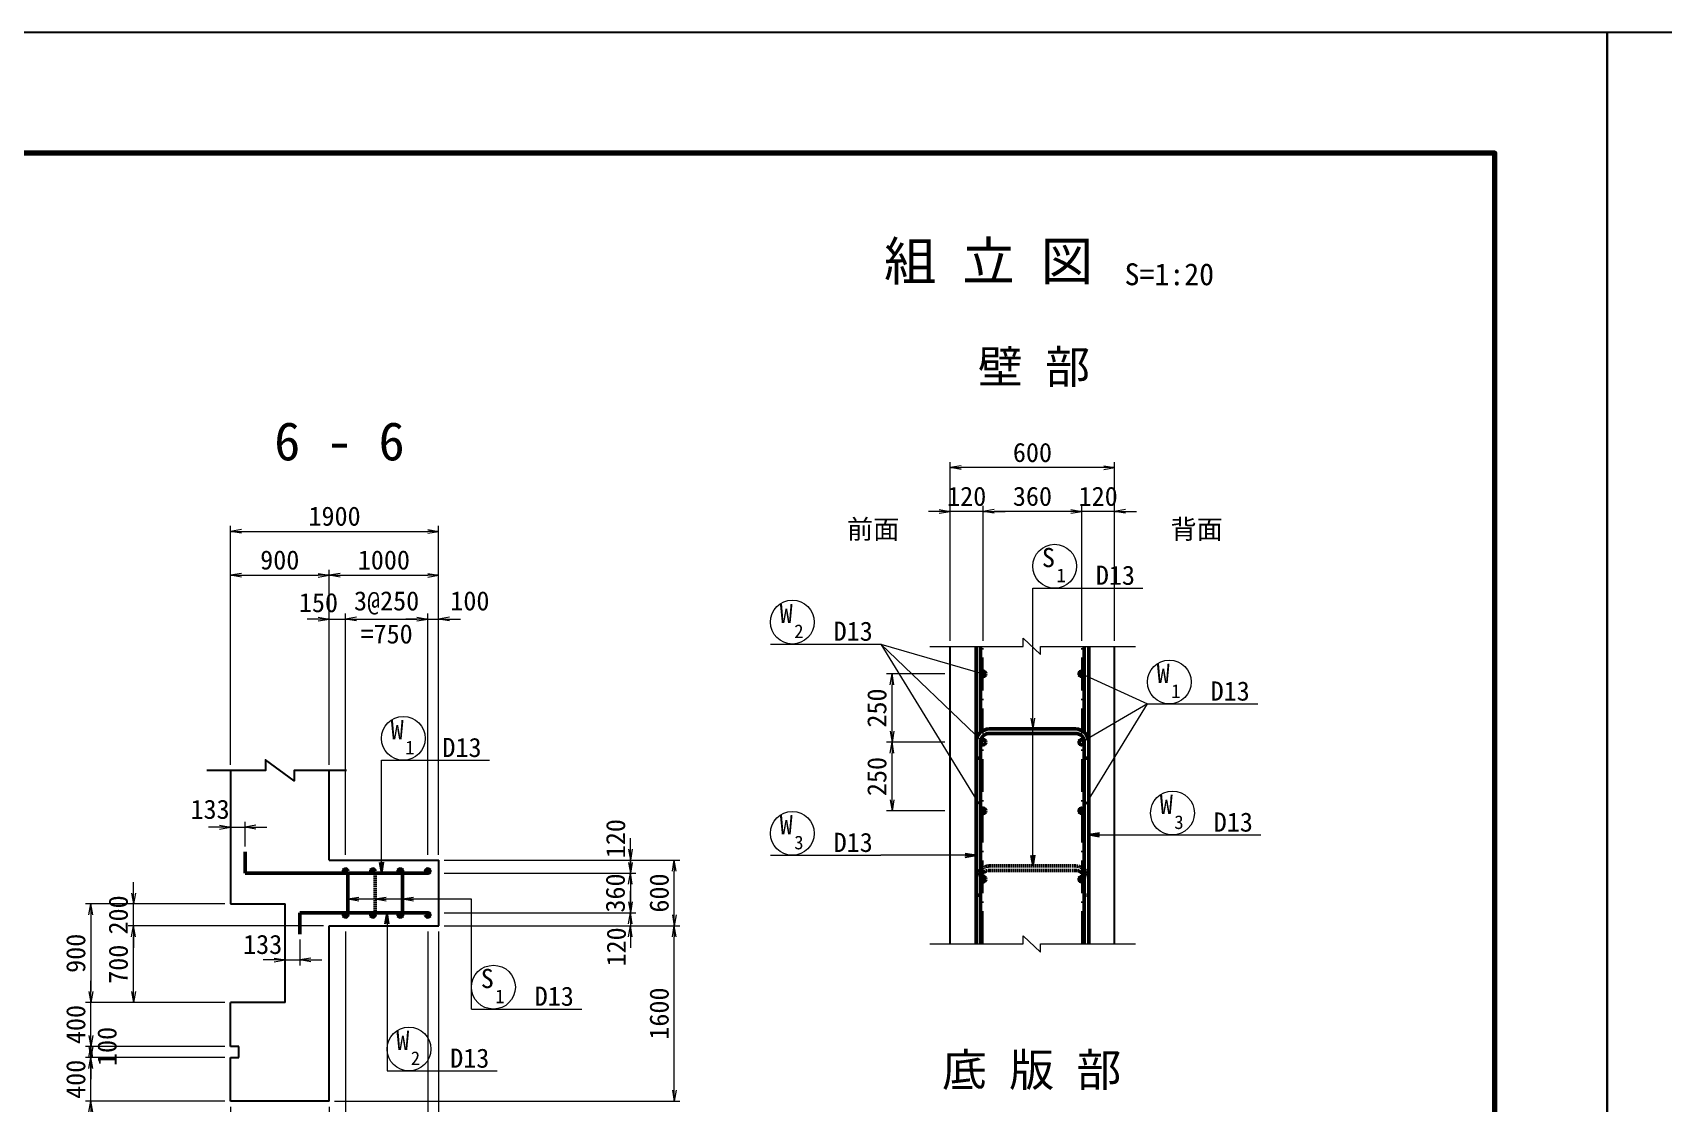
# Model space of a CAD drawing. Header units: millimetres. Extents: x 169470 to 758170, y -17820 to 11880.
# Drawn here: x 449449 to 464332, y 2110 to 11880 of the extents above; entities that cross this region are included whole.
import ezdxf
from ezdxf.enums import TextEntityAlignment as Align

# ---------------------------------------------------------------- set-up
doc = ezdxf.new("R2010")
doc.units = ezdxf.units.MM
doc.header["$LTSCALE"] = 50
doc.header["$PDSIZE"] = 300
for name, pattern in [('CONTINU', [0]), ('DASHED2', [0.375, 0.25, -0.125]), ('SXF_一点短鎖線', [9.25, 6, -1.5, 0.25, -1.5])]:
    doc.linetypes.add(name, pattern=pattern)
doc.layers.get('Defpoints').update_dxf_attribs({"color": 151})
for name, color, linetype, lineweight in [('D-BMK', 2, 'SXF_一点短鎖線', 13), ('D-STR', 1, 'Continuous', 25), ('D-STR-DIM', 7, 'Continuous', 13), ('D-STR-HTXT', 7, 'Continuous', 13), ('D-STR-STR1', 2, 'Continuous', 50), ('D-STR-STR2', 6, 'Continuous', 50), ('D-STR-STR2 @ 1', 6, 'Continuous', 50), ('D-STR-STR3', 4, 'Continuous', 50), ('D-STR-TXT', 7, 'Continuous', 13), ('D-TTL', 2, 'Continuous', 140)]:
    doc.layers.add(name, color=color, linetype=linetype, lineweight=lineweight)
doc.styles.add('YOKO_GOTHIC', font='MS Gothic.ttf')
doc.dimstyles.new('S50', dxfattribs={"dimscale": 50, "dimtxt": 3.5, "dimasz": 2, "dimexe": 1, "dimexo": 1, "dimgap": 1, "dimtad": 1, "dimdec": 0, "dimzin": 1, "dimdsep": 46, "dimtxsty": 'YOKO_GOTHIC', "dimblk": 'OPEN', "dimcen": 0, "dimclrd": 256, "dimclre": 256, "dimclrt": 256, "dimaunit": 1, "dimadec": 3, "dimazin": 0, "dimtfac": 1, "dimtdec": 0, "dimtix": 1, "dimtmove": 2, "dimatfit": 3, "dimldrblk": 'OPEN', "dimfxl": 1, "dimlwd": -1, "dimlwe": -1, "dimarcsym": 2})
doc.dimstyles.new('S50-20', dxfattribs={"dimscale": 50, "dimtxt": 3.5, "dimasz": 2, "dimexe": 1, "dimexo": 1, "dimgap": 1, "dimtad": 1, "dimdec": 0, "dimlfac": 0.4, "dimzin": 1, "dimdsep": 46, "dimtxsty": 'YOKO_GOTHIC', "dimblk": 'OPEN', "dimcen": 0, "dimclrd": 256, "dimclre": 256, "dimclrt": 256, "dimaunit": 1, "dimadec": 3, "dimazin": 0, "dimtfac": 1, "dimtdec": 0, "dimtix": 1, "dimtmove": 2, "dimatfit": 3, "dimldrblk": 'OPEN', "dimfxl": 1, "dimlwd": -1, "dimlwe": -1, "dimarcsym": 0})

# ---------------------------------------------------------------- blocks, each defined once
blk = doc.blocks.new('_Open')
at = {"color": 0, "linetype": 'ByBlock', "lineweight": -2}
for p, q in [((-1, 0.17), (0, 0)), ((-1, -0.17), (0, 0)), ((0, 0), (-1, 0))]:
    blk.add_line(p, q, dxfattribs=at)
blk = doc.blocks.new('*D3089')
at = {"layer": 'D-STR-DIM', "transparency": 16777216}
for p, q in [((449981, 2629), (449981, 2729)), ((451205, 2529), (449931, 2529)), ((449981, 2129), (449981, 2529)), ((451205, 2129), (449931, 2129)), ((449981, 2029), (449981, 1929))]:
    blk.add_line(p, q, dxfattribs=at)
at = {"layer": 'Defpoints', "color": 0, "transparency": 16777216}
for p in [(449981, 2529), (451255, 2529), (451255, 2129)]:
    blk.add_point(p, dxfattribs=at)
at = {"layer": 'D-STR-DIM', "transparency": 16777216, "xscale": 100, "yscale": 100, "zscale": 100}
for p, rotation in [((449981, 2529), 270), ((449981, 2129), 90)]:
    blk.add_blockref('_Open', p, dxfattribs=dict(at, rotation=rotation))
at = {"layer": 'D-STR-DIM', "transparency": 16777216, "insert": (449844, 2329), "char_height": 175, "attachment_point": 5, "rotation": 90, "style": 'YOKO_GOTHIC'}
blk.add_mtext('400', dxfattribs=at)
blk = doc.blocks.new('*D3090')
at = {"layer": 'D-STR-DIM', "transparency": 16777216}
for p, q in [((449981, 2729), (449981, 2829)), ((451205, 2629), (449931, 2629)), ((449981, 2529), (449981, 2629)), ((451205, 2529), (449931, 2529)), ((449981, 2429), (449981, 2329))]:
    blk.add_line(p, q, dxfattribs=at)
at = {"layer": 'Defpoints', "color": 0, "transparency": 16777216}
for p in [(449981, 2629), (451255, 2629), (451255, 2529)]:
    blk.add_point(p, dxfattribs=at)
at = {"layer": 'D-STR-DIM', "transparency": 16777216, "xscale": 100, "yscale": 100, "zscale": 100}
for p, rotation in [((449981, 2629), 270), ((449981, 2529), 90)]:
    blk.add_blockref('_Open', p, dxfattribs=dict(at, rotation=rotation))
at = {"layer": 'D-STR-DIM', "transparency": 16777216, "insert": (450129, 2629), "char_height": 175, "attachment_point": 5, "rotation": 90, "style": 'YOKO_GOTHIC'}
blk.add_mtext('100', dxfattribs=at)
blk = doc.blocks.new('*D3091')
at = {"layer": 'D-STR-DIM', "transparency": 16777216}
for p, q in [((449981, 3129), (449981, 3229)), ((451205, 3029), (449931, 3029)), ((449981, 2629), (449981, 3029)), ((451205, 2629), (449931, 2629)), ((449981, 2529), (449981, 2429))]:
    blk.add_line(p, q, dxfattribs=at)
at = {"layer": 'Defpoints', "color": 0, "transparency": 16777216}
for p in [(449981, 3029), (451255, 3029), (451255, 2629)]:
    blk.add_point(p, dxfattribs=at)
at = {"layer": 'D-STR-DIM', "transparency": 16777216, "xscale": 100, "yscale": 100, "zscale": 100}
for p, rotation in [((449981, 3029), 270), ((449981, 2629), 90)]:
    blk.add_blockref('_Open', p, dxfattribs=dict(at, rotation=rotation))
at = {"layer": 'D-STR-DIM', "transparency": 16777216, "insert": (449844, 2829), "char_height": 175, "attachment_point": 5, "rotation": 90, "style": 'YOKO_GOTHIC'}
blk.add_mtext('400', dxfattribs=at)
blk = doc.blocks.new('*D3092')
at = {"layer": 'D-STR-DIM', "transparency": 16777216}
for p, q in [((452105, 3729), (450320, 3729)), ((450370, 3129), (450370, 3629)), ((451205, 3029), (450320, 3029))]:
    blk.add_line(p, q, dxfattribs=at)
at = {"layer": 'Defpoints', "color": 0, "transparency": 16777216}
for p in [(450370, 3729), (452155, 3729), (451255, 3029)]:
    blk.add_point(p, dxfattribs=at)
at = {"layer": 'D-STR-DIM', "transparency": 16777216, "xscale": 100, "yscale": 100, "zscale": 100}
for p, rotation in [((450370, 3729), 90), ((450370, 3029), 270)]:
    blk.add_blockref('_Open', p, dxfattribs=dict(at, rotation=rotation))
at = {"layer": 'D-STR-DIM', "transparency": 16777216, "insert": (450232, 3379), "char_height": 175, "attachment_point": 5, "rotation": 90, "style": 'YOKO_GOTHIC'}
blk.add_mtext('700', dxfattribs=at)
blk = doc.blocks.new('*D3093')
at = {"layer": 'D-STR-DIM', "transparency": 16777216}
for p, q in [((450370, 4029), (450370, 4129)), ((451205, 3929), (450320, 3929)), ((450370, 3729), (450370, 3929)), ((452105, 3729), (450320, 3729)), ((450370, 3629), (450370, 3529))]:
    blk.add_line(p, q, dxfattribs=at)
at = {"layer": 'Defpoints', "color": 0, "transparency": 16777216}
for p in [(450370, 3929), (451255, 3929), (452155, 3729)]:
    blk.add_point(p, dxfattribs=at)
at = {"layer": 'D-STR-DIM', "transparency": 16777216, "xscale": 100, "yscale": 100, "zscale": 100}
for p, rotation in [((450370, 3929), 270), ((450370, 3729), 90)]:
    blk.add_blockref('_Open', p, dxfattribs=dict(at, rotation=rotation))
at = {"layer": 'D-STR-DIM', "transparency": 16777216, "insert": (450232, 3829), "char_height": 175, "attachment_point": 5, "rotation": 90, "style": 'YOKO_GOTHIC'}
blk.add_mtext('200', dxfattribs=at)
blk = doc.blocks.new('*D3094')
at = {"layer": 'D-STR-DIM', "transparency": 16777216}
for p, q in [((451205, 3929), (449931, 3929)), ((449981, 3829), (449981, 3129)), ((451205, 3029), (449931, 3029))]:
    blk.add_line(p, q, dxfattribs=at)
at = {"layer": 'Defpoints', "color": 0, "transparency": 16777216}
for p in [(451255, 3929), (449981, 3029), (451255, 3029)]:
    blk.add_point(p, dxfattribs=at)
at = {"layer": 'D-STR-DIM', "transparency": 16777216, "xscale": 100, "yscale": 100, "zscale": 100}
for p, rotation in [((449981, 3929), 90), ((449981, 3029), 270)]:
    blk.add_blockref('_Open', p, dxfattribs=dict(at, rotation=rotation))
at = {"layer": 'D-STR-DIM', "transparency": 16777216, "insert": (449844, 3479), "char_height": 175, "attachment_point": 5, "rotation": 90, "style": 'YOKO_GOTHIC'}
blk.add_mtext('900', dxfattribs=at)
blk = doc.blocks.new('a')
at = {"layer": 'D-STR-STR2', "lineweight": 50}
for radius in [20, 10]:
    blk.add_circle((0, 0), radius, dxfattribs=at)
blk = doc.blocks.new('*D3095')
at = {"layer": 'D-STR-DIM', "transparency": 16777216}
for p, q in [((452155, 5198), (452155, 6979)), ((452255, 6929), (453055, 6929)), ((453155, 4379), (453155, 6979))]:
    blk.add_line(p, q, dxfattribs=at)
at = {"layer": 'Defpoints', "color": 0, "transparency": 16777216}
for p in [(453155, 6929), (452155, 5148), (453155, 4329)]:
    blk.add_point(p, dxfattribs=at)
at = {"layer": 'D-STR-DIM', "transparency": 16777216, "xscale": 100, "yscale": 100, "zscale": 100, "rotation": 180}
blk.add_blockref('_Open', (452155, 6929), dxfattribs=at)
at = {"layer": 'D-STR-DIM', "transparency": 16777216, "xscale": 100, "yscale": 100, "zscale": 100}
blk.add_blockref('_Open', (453155, 6929), dxfattribs=at)
at = {"layer": 'D-STR-DIM', "transparency": 16777216, "insert": (452655, 7067), "char_height": 175, "attachment_point": 5, "style": 'YOKO_GOTHIC'}
blk.add_mtext('1000', dxfattribs=at)
blk = doc.blocks.new('*D3096')
at = {"layer": 'D-STR-DIM', "transparency": 16777216}
for p, q in [((451255, 5198), (451255, 6979)), ((451355, 6929), (452055, 6929)), ((452155, 5198), (452155, 6979))]:
    blk.add_line(p, q, dxfattribs=at)
at = {"layer": 'Defpoints', "color": 0, "transparency": 16777216}
for p in [(452155, 6929), (451255, 5148), (452155, 5148)]:
    blk.add_point(p, dxfattribs=at)
at = {"layer": 'D-STR-DIM', "transparency": 16777216, "xscale": 100, "yscale": 100, "zscale": 100, "rotation": 180}
blk.add_blockref('_Open', (451255, 6929), dxfattribs=at)
at = {"layer": 'D-STR-DIM', "transparency": 16777216, "xscale": 100, "yscale": 100, "zscale": 100}
blk.add_blockref('_Open', (452155, 6929), dxfattribs=at)
at = {"layer": 'D-STR-DIM', "transparency": 16777216, "insert": (451705, 7067), "char_height": 175, "attachment_point": 5, "style": 'YOKO_GOTHIC'}
blk.add_mtext('900', dxfattribs=at)
blk = doc.blocks.new('*D3097')
at = {"layer": 'D-STR-DIM', "transparency": 16777216}
for p, q in [((452305, 4379), (452305, 6579)), ((453055, 4379), (453055, 6579)), ((452405, 6529), (452955, 6529))]:
    blk.add_line(p, q, dxfattribs=at)
at = {"layer": 'Defpoints', "color": 0, "transparency": 16777216}
for p in [(453055, 6529), (452305, 4329), (453055, 4329)]:
    blk.add_point(p, dxfattribs=at)
at = {"layer": 'D-STR-DIM', "transparency": 16777216, "xscale": 100, "yscale": 100, "zscale": 100, "rotation": 180}
blk.add_blockref('_Open', (452305, 6529), dxfattribs=at)
at = {"layer": 'D-STR-DIM', "transparency": 16777216, "xscale": 100, "yscale": 100, "zscale": 100}
blk.add_blockref('_Open', (453055, 6529), dxfattribs=at)
at = {"layer": 'D-STR-DIM', "transparency": 16777216, "char_height": 175, "attachment_point": 5, "style": 'YOKO_GOTHIC'}
for s, insert in [('3@250', (452680, 6676)), ('=750', (452680, 6392))]:
    blk.add_mtext(s, dxfattribs=dict(at, insert=insert))
blk = doc.blocks.new('*D3098')
at = {"layer": 'D-STR-DIM', "transparency": 16777216}
for p, q in [((452155, 5198), (452155, 6579)), ((452305, 4379), (452305, 6579)), ((452055, 6529), (451955, 6529)), ((452155, 6529), (452305, 6529)), ((452405, 6529), (452505, 6529))]:
    blk.add_line(p, q, dxfattribs=at)
at = {"layer": 'Defpoints', "color": 0, "transparency": 16777216}
for p in [(452305, 6529), (452155, 5148), (452305, 4329)]:
    blk.add_point(p, dxfattribs=at)
at = {"layer": 'D-STR-DIM', "transparency": 16777216, "xscale": 100, "yscale": 100, "zscale": 100}
blk.add_blockref('_Open', (452155, 6529), dxfattribs=at)
at = {"layer": 'D-STR-DIM', "transparency": 16777216, "xscale": 100, "yscale": 100, "zscale": 100, "rotation": 180}
blk.add_blockref('_Open', (452305, 6529), dxfattribs=at)
at = {"layer": 'D-STR-DIM', "transparency": 16777216, "insert": (452058, 6678), "char_height": 175, "attachment_point": 5, "style": 'YOKO_GOTHIC'}
blk.add_mtext('150', dxfattribs=at)
blk = doc.blocks.new('*D3099')
at = {"layer": 'D-STR-DIM', "transparency": 16777216}
for p, q in [((453055, 4379), (453055, 6579)), ((453155, 4379), (453155, 6579)), ((452955, 6529), (452855, 6529)), ((453055, 6529), (453155, 6529)), ((453255, 6529), (453355, 6529))]:
    blk.add_line(p, q, dxfattribs=at)
at = {"layer": 'Defpoints', "color": 0, "transparency": 16777216}
for p in [(453155, 6529), (453055, 4329), (453155, 4329)]:
    blk.add_point(p, dxfattribs=at)
at = {"layer": 'D-STR-DIM', "transparency": 16777216, "xscale": 100, "yscale": 100, "zscale": 100}
blk.add_blockref('_Open', (453055, 6529), dxfattribs=at)
at = {"layer": 'D-STR-DIM', "transparency": 16777216, "xscale": 100, "yscale": 100, "zscale": 100, "rotation": 180}
blk.add_blockref('_Open', (453155, 6529), dxfattribs=at)
at = {"layer": 'D-STR-DIM', "transparency": 16777216, "insert": (453440, 6694), "char_height": 175, "attachment_point": 5, "style": 'YOKO_GOTHIC'}
blk.add_mtext('100', dxfattribs=at)
blk = doc.blocks.new('*D3100')
at = {"layer": 'D-STR-DIM', "transparency": 16777216}
for p, q in [((451255, 5198), (451255, 7379)), ((451355, 7329), (453055, 7329)), ((453155, 4379), (453155, 7379))]:
    blk.add_line(p, q, dxfattribs=at)
at = {"layer": 'Defpoints', "color": 0, "transparency": 16777216}
for p in [(453155, 7329), (451255, 5148), (453155, 4329)]:
    blk.add_point(p, dxfattribs=at)
at = {"layer": 'D-STR-DIM', "transparency": 16777216, "xscale": 100, "yscale": 100, "zscale": 100, "rotation": 180}
blk.add_blockref('_Open', (451255, 7329), dxfattribs=at)
at = {"layer": 'D-STR-DIM', "transparency": 16777216, "xscale": 100, "yscale": 100, "zscale": 100}
blk.add_blockref('_Open', (453155, 7329), dxfattribs=at)
at = {"layer": 'D-STR-DIM', "transparency": 16777216, "insert": (452205, 7467), "char_height": 175, "attachment_point": 5, "style": 'YOKO_GOTHIC'}
blk.add_mtext('1900', dxfattribs=at)
blk = doc.blocks.new('*D3101')
at = {"layer": 'D-STR-DIM', "transparency": 16777216}
for p, q in [((454905, 4309), (454905, 4409)), ((453205, 4209), (454955, 4209)), ((454905, 4209), (454905, 3849)), ((453205, 3849), (454955, 3849)), ((454905, 3749), (454905, 3649))]:
    blk.add_line(p, q, dxfattribs=at)
at = {"layer": 'Defpoints', "color": 0, "transparency": 16777216}
for p in [(453155, 4209), (453155, 3849), (454905, 3849)]:
    blk.add_point(p, dxfattribs=at)
at = {"layer": 'D-STR-DIM', "transparency": 16777216, "xscale": 100, "yscale": 100, "zscale": 100}
for p, rotation in [((454905, 4209), 270), ((454905, 3849), 90)]:
    blk.add_blockref('_Open', p, dxfattribs=dict(at, rotation=rotation))
at = {"layer": 'D-STR-DIM', "transparency": 16777216, "insert": (454768, 4029), "char_height": 175, "attachment_point": 5, "rotation": 90, "style": 'YOKO_GOTHIC'}
blk.add_mtext('360', dxfattribs=at)
blk = doc.blocks.new('*D3102')
at = {"layer": 'D-STR-DIM', "transparency": 16777216}
for p, q in [((454905, 3949), (454905, 4049)), ((453205, 3849), (454955, 3849)), ((453205, 3729), (454955, 3729)), ((454905, 3849), (454905, 3729)), ((454905, 3629), (454905, 3529))]:
    blk.add_line(p, q, dxfattribs=at)
at = {"layer": 'Defpoints', "color": 0, "transparency": 16777216}
for p in [(453155, 3849), (453155, 3729), (454905, 3729)]:
    blk.add_point(p, dxfattribs=at)
at = {"layer": 'D-STR-DIM', "transparency": 16777216, "xscale": 100, "yscale": 100, "zscale": 100}
for p, rotation in [((454905, 3849), 270), ((454905, 3729), 90)]:
    blk.add_blockref('_Open', p, dxfattribs=dict(at, rotation=rotation))
at = {"layer": 'D-STR-DIM', "transparency": 16777216, "insert": (454777, 3537), "char_height": 175, "attachment_point": 5, "rotation": 90, "style": 'YOKO_GOTHIC'}
blk.add_mtext('120', dxfattribs=at)
blk = doc.blocks.new('*D3103')
at = {"layer": 'D-STR-DIM', "transparency": 16777216}
for p, q in [((453205, 4329), (455355, 4329)), ((455305, 3829), (455305, 4229)), ((453205, 3729), (455355, 3729))]:
    blk.add_line(p, q, dxfattribs=at)
at = {"layer": 'Defpoints', "color": 0, "transparency": 16777216}
for p in [(453155, 4329), (455305, 4329), (453155, 3729)]:
    blk.add_point(p, dxfattribs=at)
at = {"layer": 'D-STR-DIM', "transparency": 16777216, "xscale": 100, "yscale": 100, "zscale": 100}
for p, rotation in [((455305, 4329), 90), ((455305, 3729), 270)]:
    blk.add_blockref('_Open', p, dxfattribs=dict(at, rotation=rotation))
at = {"layer": 'D-STR-DIM', "transparency": 16777216, "insert": (455168, 4029), "char_height": 175, "attachment_point": 5, "rotation": 90, "style": 'YOKO_GOTHIC'}
blk.add_mtext('600', dxfattribs=at)
blk = doc.blocks.new('*D3104')
at = {"layer": 'D-STR-DIM', "transparency": 16777216}
for p, q in [((454905, 4429), (454905, 4529)), ((453205, 4329), (454955, 4329)), ((454905, 4329), (454905, 4209)), ((453205, 4209), (454955, 4209)), ((454905, 4109), (454905, 4009))]:
    blk.add_line(p, q, dxfattribs=at)
at = {"layer": 'Defpoints', "color": 0, "transparency": 16777216}
for p in [(453155, 4329), (453155, 4209), (454905, 4209)]:
    blk.add_point(p, dxfattribs=at)
at = {"layer": 'D-STR-DIM', "transparency": 16777216, "xscale": 100, "yscale": 100, "zscale": 100}
for p, rotation in [((454905, 4329), 270), ((454905, 4209), 90)]:
    blk.add_blockref('_Open', p, dxfattribs=dict(at, rotation=rotation))
at = {"layer": 'D-STR-DIM', "transparency": 16777216, "insert": (454771, 4525), "char_height": 175, "attachment_point": 5, "rotation": 90, "style": 'YOKO_GOTHIC'}
blk.add_mtext('120', dxfattribs=at)
blk = doc.blocks.new('*D3105')
at = {"layer": 'D-STR-DIM', "transparency": 16777216}
for p, q in [((453205, 3729), (455355, 3729)), ((455305, 2229), (455305, 3629)), ((452205, 2129), (455355, 2129))]:
    blk.add_line(p, q, dxfattribs=at)
at = {"layer": 'Defpoints', "color": 0, "transparency": 16777216}
for p in [(453155, 3729), (455305, 3729), (452155, 2129)]:
    blk.add_point(p, dxfattribs=at)
at = {"layer": 'D-STR-DIM', "transparency": 16777216, "xscale": 100, "yscale": 100, "zscale": 100}
for p, rotation in [((455305, 3729), 90), ((455305, 2129), 270)]:
    blk.add_blockref('_Open', p, dxfattribs=dict(at, rotation=rotation))
at = {"layer": 'D-STR-DIM', "transparency": 16777216, "insert": (455168, 2929), "char_height": 175, "attachment_point": 5, "rotation": 90, "style": 'YOKO_GOTHIC'}
blk.add_mtext('1600', dxfattribs=at)
blk = doc.blocks.new('*D3106')
at = {"layer": 'D-STR-DIM', "transparency": 16777216}
for p, q in [((451255, 2079), (451255, -321)), ((452155, 2079), (452155, -321)), ((451355, -271), (452055, -271))]:
    blk.add_line(p, q, dxfattribs=at)
at = {"layer": 'Defpoints', "color": 0, "transparency": 16777216}
for p in [(451255, 2129), (452155, 2129), (452155, -271)]:
    blk.add_point(p, dxfattribs=at)
at = {"layer": 'D-STR-DIM', "transparency": 16777216, "xscale": 100, "yscale": 100, "zscale": 100, "rotation": 180}
blk.add_blockref('_Open', (451255, -271), dxfattribs=at)
at = {"layer": 'D-STR-DIM', "transparency": 16777216, "xscale": 100, "yscale": 100, "zscale": 100}
blk.add_blockref('_Open', (452155, -271), dxfattribs=at)
at = {"layer": 'D-STR-DIM', "transparency": 16777216, "insert": (451705, -133), "char_height": 175, "attachment_point": 5, "style": 'YOKO_GOTHIC'}
blk.add_mtext('900', dxfattribs=at)
blk = doc.blocks.new('*D3107')
at = {"layer": 'D-STR-DIM', "transparency": 16777216}
for p, q in [((453155, 3679), (453155, -321)), ((452155, 2079), (452155, -321)), ((452255, -271), (453055, -271))]:
    blk.add_line(p, q, dxfattribs=at)
at = {"layer": 'Defpoints', "color": 0, "transparency": 16777216}
for p in [(453155, 3729), (452155, 2129), (453155, -271)]:
    blk.add_point(p, dxfattribs=at)
at = {"layer": 'D-STR-DIM', "transparency": 16777216, "xscale": 100, "yscale": 100, "zscale": 100, "rotation": 180}
blk.add_blockref('_Open', (452155, -271), dxfattribs=at)
at = {"layer": 'D-STR-DIM', "transparency": 16777216, "xscale": 100, "yscale": 100, "zscale": 100}
blk.add_blockref('_Open', (453155, -271), dxfattribs=at)
at = {"layer": 'D-STR-DIM', "transparency": 16777216, "insert": (452655, -133), "char_height": 175, "attachment_point": 5, "style": 'YOKO_GOTHIC'}
blk.add_mtext('1000', dxfattribs=at)
blk = doc.blocks.new('*D3108')
at = {"layer": 'D-STR-DIM', "transparency": 16777216}
for p, q in [((453055, 3679), (453055, 79)), ((453155, 3679), (453155, 79)), ((452955, 129), (452855, 129)), ((453155, 129), (453055, 129)), ((453255, 129), (453355, 129))]:
    blk.add_line(p, q, dxfattribs=at)
at = {"layer": 'Defpoints', "color": 0, "transparency": 16777216}
for p in [(453055, 3729), (453155, 3729), (453055, 129)]:
    blk.add_point(p, dxfattribs=at)
at = {"layer": 'D-STR-DIM', "transparency": 16777216, "xscale": 100, "yscale": 100, "zscale": 100}
blk.add_blockref('_Open', (453055, 129), dxfattribs=at)
at = {"layer": 'D-STR-DIM', "transparency": 16777216, "xscale": 100, "yscale": 100, "zscale": 100, "rotation": 180}
blk.add_blockref('_Open', (453155, 129), dxfattribs=at)
at = {"layer": 'D-STR-DIM', "transparency": 16777216, "insert": (453374, 259), "char_height": 175, "attachment_point": 5, "style": 'YOKO_GOTHIC'}
blk.add_mtext('100', dxfattribs=at)
blk = doc.blocks.new('*D3109')
at = {"layer": 'D-STR-DIM', "transparency": 16777216}
for p, q in [((452305, 3679), (452305, 79)), ((453055, 3679), (453055, 79)), ((452955, 129), (452405, 129))]:
    blk.add_line(p, q, dxfattribs=at)
at = {"layer": 'Defpoints', "color": 0, "transparency": 16777216}
for p in [(452305, 3729), (453055, 3729), (452305, 129)]:
    blk.add_point(p, dxfattribs=at)
at = {"layer": 'D-STR-DIM', "transparency": 16777216, "xscale": 100, "yscale": 100, "zscale": 100, "rotation": 180}
blk.add_blockref('_Open', (452305, 129), dxfattribs=at)
at = {"layer": 'D-STR-DIM', "transparency": 16777216, "xscale": 100, "yscale": 100, "zscale": 100}
blk.add_blockref('_Open', (453055, 129), dxfattribs=at)
at = {"layer": 'D-STR-DIM', "transparency": 16777216, "insert": (452680, 415), "char_height": 175, "attachment_point": 5, "style": 'YOKO_GOTHIC'}
blk.add_mtext('3@250\\P=750', dxfattribs=at)
blk = doc.blocks.new('*D3110')
at = {"layer": 'D-STR-DIM', "transparency": 16777216}
for p, q in [((452305, 3679), (452305, 79)), ((452155, 2079), (452155, 79)), ((452055, 129), (451955, 129)), ((452305, 129), (452155, 129)), ((452405, 129), (452505, 129))]:
    blk.add_line(p, q, dxfattribs=at)
at = {"layer": 'Defpoints', "color": 0, "transparency": 16777216}
for p in [(452305, 3729), (452155, 2129), (452155, 129)]:
    blk.add_point(p, dxfattribs=at)
at = {"layer": 'D-STR-DIM', "transparency": 16777216, "xscale": 100, "yscale": 100, "zscale": 100}
blk.add_blockref('_Open', (452155, 129), dxfattribs=at)
at = {"layer": 'D-STR-DIM', "transparency": 16777216, "xscale": 100, "yscale": 100, "zscale": 100, "rotation": 180}
blk.add_blockref('_Open', (452305, 129), dxfattribs=at)
at = {"layer": 'D-STR-DIM', "transparency": 16777216, "insert": (452089, 276), "char_height": 175, "attachment_point": 5, "style": 'YOKO_GOTHIC'}
blk.add_mtext('150', dxfattribs=at)
blk = doc.blocks.new('*D3111')
at = {"layer": 'D-STR-DIM', "transparency": 16777216}
for p, q in [((451155, 4630), (451055, 4630)), ((451255, 4630), (451388, 4630)), ((451388, 4454), (451388, 4680)), ((451488, 4630), (451588, 4630))]:
    blk.add_line(p, q, dxfattribs=at)
at = {"layer": 'Defpoints', "color": 0, "transparency": 16777216}
for p in [(451255, 4630), (451388, 4630), (451388, 4404)]:
    blk.add_point(p, dxfattribs=at)
at = {"layer": 'D-STR-DIM', "transparency": 16777216, "xscale": 100, "yscale": 100, "zscale": 100}
blk.add_blockref('_Open', (451255, 4630), dxfattribs=at)
at = {"layer": 'D-STR-DIM', "transparency": 16777216, "xscale": 100, "yscale": 100, "zscale": 100, "rotation": 180}
blk.add_blockref('_Open', (451388, 4630), dxfattribs=at)
at = {"layer": 'D-STR-DIM', "transparency": 16777216, "insert": (451069, 4792), "char_height": 175, "attachment_point": 5, "style": 'YOKO_GOTHIC'}
blk.add_mtext('133', dxfattribs=at)
blk = doc.blocks.new('*D3112')
at = {"layer": 'D-STR-DIM', "transparency": 16777216}
for p, q in [((451888, 3604), (451888, 3368)), ((451654, 3418), (451554, 3418)), ((451754, 3418), (451888, 3418)), ((451988, 3418), (452088, 3418))]:
    blk.add_line(p, q, dxfattribs=at)
at = {"layer": 'Defpoints', "color": 0, "transparency": 16777216}
for p in [(451888, 3654), (451754, 3418), (451888, 3418)]:
    blk.add_point(p, dxfattribs=at)
at = {"layer": 'D-STR-DIM', "transparency": 16777216, "xscale": 100, "yscale": 100, "zscale": 100}
blk.add_blockref('_Open', (451754, 3418), dxfattribs=at)
at = {"layer": 'D-STR-DIM', "transparency": 16777216, "xscale": 100, "yscale": 100, "zscale": 100, "rotation": 180}
blk.add_blockref('_Open', (451888, 3418), dxfattribs=at)
at = {"layer": 'D-STR-DIM', "transparency": 16777216, "insert": (451549, 3559), "char_height": 175, "attachment_point": 5, "style": 'YOKO_GOTHIC'}
blk.add_mtext('133', dxfattribs=at)
blk = doc.blocks.new('*D3115')
at = {"layer": 'D-STR-DIM', "transparency": 16777216}
for p, q in [((457724, 7511), (457624, 7511)), ((457824, 6330), (457824, 7561)), ((458124, 7511), (457824, 7511)), ((458124, 6330), (458124, 7561)), ((458224, 7511), (458324, 7511))]:
    blk.add_line(p, q, dxfattribs=at)
at = {"layer": 'Defpoints', "color": 0, "transparency": 16777216}
for p in [(457824, 7511), (457824, 6280), (458124, 6280)]:
    blk.add_point(p, dxfattribs=at)
at = {"layer": 'D-STR-DIM', "transparency": 16777216, "xscale": 100, "yscale": 100, "zscale": 100}
blk.add_blockref('_Open', (457824, 7511), dxfattribs=at)
at = {"layer": 'D-STR-DIM', "transparency": 16777216, "xscale": 100, "yscale": 100, "zscale": 100, "rotation": 180}
blk.add_blockref('_Open', (458124, 7511), dxfattribs=at)
at = {"layer": 'D-STR-DIM', "transparency": 16777216, "insert": (457974, 7648), "char_height": 175, "attachment_point": 5, "style": 'YOKO_GOTHIC'}
blk.add_mtext('120', dxfattribs=at)
blk = doc.blocks.new('*D3116')
at = {"layer": 'D-STR-DIM', "transparency": 16777216}
for p, q in [((457774, 5405), (457243, 5405)), ((457293, 4880), (457293, 5305)), ((457774, 4780), (457243, 4780))]:
    blk.add_line(p, q, dxfattribs=at)
at = {"layer": 'Defpoints', "color": 0, "transparency": 16777216}
for p in [(457293, 5405), (457824, 5405), (457824, 4780)]:
    blk.add_point(p, dxfattribs=at)
at = {"layer": 'D-STR-DIM', "transparency": 16777216, "xscale": 100, "yscale": 100, "zscale": 100}
for p, rotation in [((457293, 5405), 90), ((457293, 4780), 270)]:
    blk.add_blockref('_Open', p, dxfattribs=dict(at, rotation=rotation))
at = {"layer": 'D-STR-DIM', "transparency": 16777216, "insert": (457155, 5092), "char_height": 175, "attachment_point": 5, "rotation": 90, "style": 'YOKO_GOTHIC'}
blk.add_mtext('250', dxfattribs=at)
blk = doc.blocks.new('*D3117')
at = {"layer": 'D-STR-DIM', "transparency": 16777216}
for p, q in [((457774, 6030), (457243, 6030)), ((457293, 5505), (457293, 5930)), ((457774, 5405), (457243, 5405))]:
    blk.add_line(p, q, dxfattribs=at)
at = {"layer": 'Defpoints', "color": 0, "transparency": 16777216}
for p in [(457293, 6030), (457824, 6030), (457824, 5405)]:
    blk.add_point(p, dxfattribs=at)
at = {"layer": 'D-STR-DIM', "transparency": 16777216, "xscale": 100, "yscale": 100, "zscale": 100}
for p, rotation in [((457293, 6030), 90), ((457293, 5405), 270)]:
    blk.add_blockref('_Open', p, dxfattribs=dict(at, rotation=rotation))
at = {"layer": 'D-STR-DIM', "transparency": 16777216, "insert": (457155, 5717), "char_height": 175, "attachment_point": 5, "rotation": 90, "style": 'YOKO_GOTHIC'}
blk.add_mtext('250', dxfattribs=at)
blk = doc.blocks.new('*D3118')
at = {"layer": 'D-STR-DIM', "transparency": 16777216}
for p, q in [((458924, 7511), (458824, 7511)), ((459024, 6330), (459024, 7561)), ((459324, 7511), (459024, 7511)), ((459324, 6330), (459324, 7561)), ((459424, 7511), (459524, 7511))]:
    blk.add_line(p, q, dxfattribs=at)
at = {"layer": 'Defpoints', "color": 0, "transparency": 16777216}
for p in [(459024, 7511), (459024, 6280), (459324, 6280)]:
    blk.add_point(p, dxfattribs=at)
at = {"layer": 'D-STR-DIM', "transparency": 16777216, "xscale": 100, "yscale": 100, "zscale": 100}
blk.add_blockref('_Open', (459024, 7511), dxfattribs=at)
at = {"layer": 'D-STR-DIM', "transparency": 16777216, "xscale": 100, "yscale": 100, "zscale": 100, "rotation": 180}
blk.add_blockref('_Open', (459324, 7511), dxfattribs=at)
at = {"layer": 'D-STR-DIM', "transparency": 16777216, "insert": (459174, 7648), "char_height": 175, "attachment_point": 5, "style": 'YOKO_GOTHIC'}
blk.add_mtext('120', dxfattribs=at)
blk = doc.blocks.new('*D3119')
at = {"layer": 'D-STR-DIM', "transparency": 16777216}
for p, q in [((457824, 6330), (457824, 7961)), ((459224, 7911), (457924, 7911)), ((459324, 6330), (459324, 7961))]:
    blk.add_line(p, q, dxfattribs=at)
at = {"layer": 'Defpoints', "color": 0, "transparency": 16777216}
for p in [(457824, 7911), (457824, 6280), (459324, 6280)]:
    blk.add_point(p, dxfattribs=at)
at = {"layer": 'D-STR-DIM', "transparency": 16777216, "xscale": 100, "yscale": 100, "zscale": 100, "rotation": 180}
blk.add_blockref('_Open', (457824, 7911), dxfattribs=at)
at = {"layer": 'D-STR-DIM', "transparency": 16777216, "xscale": 100, "yscale": 100, "zscale": 100}
blk.add_blockref('_Open', (459324, 7911), dxfattribs=at)
at = {"layer": 'D-STR-DIM', "transparency": 16777216, "insert": (458574, 8048), "char_height": 175, "attachment_point": 5, "style": 'YOKO_GOTHIC'}
blk.add_mtext('600', dxfattribs=at)
blk = doc.blocks.new('*D3120')
at = {"layer": 'D-STR-DIM', "transparency": 16777216}
for p, q in [((458124, 6330), (458124, 7561)), ((458924, 7511), (458224, 7511)), ((459024, 6330), (459024, 7561))]:
    blk.add_line(p, q, dxfattribs=at)
at = {"layer": 'Defpoints', "color": 0, "transparency": 16777216}
for p in [(458124, 7511), (458124, 6280), (459024, 6280)]:
    blk.add_point(p, dxfattribs=at)
at = {"layer": 'D-STR-DIM', "transparency": 16777216, "xscale": 100, "yscale": 100, "zscale": 100, "rotation": 180}
blk.add_blockref('_Open', (458124, 7511), dxfattribs=at)
at = {"layer": 'D-STR-DIM', "transparency": 16777216, "xscale": 100, "yscale": 100, "zscale": 100}
blk.add_blockref('_Open', (459024, 7511), dxfattribs=at)
at = {"layer": 'D-STR-DIM', "transparency": 16777216, "insert": (458574, 7648), "char_height": 175, "attachment_point": 5, "style": 'YOKO_GOTHIC'}
blk.add_mtext('360', dxfattribs=at)

msp = doc.modelspace()

# ---------------------------------------------------------------- linework, layer by layer
at = {"layer": 'D-BMK'}
for p, q in [((458123.61, 3564.24), (458123.61, 6279.67)), ((459023.64, 3564.24), (459023.64, 6279.67))]:
    msp.add_line(p, q, dxfattribs=at)
at = {"layer": 'D-STR'}
for p, q in [((457823.62, 3564.24), (457823.62, 6279.67)), ((459323.62, 3564.24), (459323.62, 6279.67)), ((451255.39, 5147.85), (451255.39, 3929.09)), ((452155.39, 4329.09), (452155.39, 5147.85)), ((452155.39, 4329.09), (453155.39, 4329.09)), ((453155.39, 3729.09), (453155.39, 4329.09)), ((451255.39, 3929.09), (451755.39, 3929.09)), ((451755.39, 3029.09), (451755.39, 3929.09)), ((452155.39, 3729.09), (453155.39, 3729.09)), ((452155.39, 2129.09), (452155.39, 3729.09)), ((451255.39, 2629.09), (451255.39, 3029.09)), ((451755.39, 3029.09), (451255.39, 3029.09)), ((451330.39, 2629.09), (451255.39, 2629.09)), ((451330.39, 2529.09), (451330.39, 2629.09)), ((451255.39, 2129.09), (451255.39, 2529.09)), ((451255.39, 2529.09), (451330.39, 2529.09)), ((452155.39, 2129.09), (451255.39, 2129.09))]:
    msp.add_line(p, q, dxfattribs=at)
at = {"layer": 'D-STR-HTXT'}
for p, q in [((458576.18, 6811.2), (459582.74, 6811.2)), ((456183.18, 6301), (457189.74, 6301)), ((457189.74, 6301), (458123.61, 6029.68)), ((458123.61, 5404.7), (457189.74, 6301)), ((457189.74, 6301), (458123.61, 4779.73)), ((459023.64, 6029.68), (459623.59, 5754.69)), ((459623.59, 5754.69), (459023.64, 5404.7)), ((459023.64, 4779.73), (459623.59, 5754.69)), ((459623.59, 5754.69), (460630.16, 5754.69)), ((452632.73, 5240.02), (453619.29, 5240.02)), ((459623.59, 4558.96), (460658.69, 4558.96)), ((456183.18, 4373.6), (457189.74, 4373.6)), ((453455.18, 3971.71), (452325.39, 3971.71)), ((453455.18, 2970.02), (453455.18, 3971.71)), ((453455.18, 2970.02), (454461.74, 2970.02)), ((452683.76, 2405.02), (453690.32, 2405.02))]:
    msp.add_line(p, q, dxfattribs=at)
for points in [[(457636.8, 6279.67), (458488.9, 6279.67), (458488.9, 6354.67), (458646.06, 6204.67), (458646.06, 6279.67), (459514.07, 6279.67)], [(457636.8, 3564.24), (458488.9, 3564.24), (458488.9, 3639.24), (458646.06, 3489.25), (458646.06, 3564.24), (459514.07, 3564.24)]]:
    msp.add_lwpolyline(points, dxfattribs=at)
at = {"layer": 'D-STR-HTXT', "lineweight": 25}
msp.add_lwpolyline([(452312.77, 5147.85), (451835.55, 5147.85), (451835.55, 5052.81), (451575.23, 5242.89), (451575.23, 5147.85), (451038.77, 5147.85)], dxfattribs=at)
at = {"layer": 'D-STR-HTXT'}
for centre in [(458776.18, 7011.2), (456383.18, 6501), (459823.59, 5954.69), (452832.73, 5440.02), (459852.13, 4758.96), (456383.18, 4573.6), (453655.18, 3170.02), (452883.76, 2605.02)]:
    msp.add_circle(centre, 200, dxfattribs=at)
at = {"layer": 'D-STR-STR1'}
for p, q in [((458059.86, 3564.24), (458059.86, 6279.67)), ((458099.86, 5494.59), (458099.86, 6279.67)), ((459047.38, 5494.59), (459047.38, 6279.67)), ((459087.38, 3564.24), (459087.38, 6279.67)), ((458099.86, 3564.24), (458099.86, 5404.7)), ((459047.38, 3564.24), (459047.38, 5402.53)), ((451388.39, 4404.09), (451388.39, 4209.09)), ((451388.39, 4209.09), (453055.39, 4209.09)), ((451888.39, 3849.09), (453055.39, 3849.09)), ((451888.39, 3654.09), (451888.39, 3849.09))]:
    msp.add_line(p, q, dxfattribs=at)
at = {"layer": 'D-STR-STR2'}
for centre in [(458123.61, 6029.68), (459023.64, 6029.68), (458123.71, 5404.7), (459023.74, 5404.7), (458123.61, 4779.73), (459023.74, 4779.73), (458123.61, 4154.75), (459023.64, 4154.75)]:
    msp.add_circle(centre, 23.75, dxfattribs=at)
at = {"layer": 'D-STR-STR3'}
for p, q in [((458966.38, 5525.7), (458180.86, 5525.7)), ((458059.86, 5404.7), (458059.86, 5259.7)), ((458099.86, 5404.7), (458099.86, 5259.7)), ((458966.38, 5485.7), (458180.86, 5485.7)), ((459047.38, 5404.7), (459047.38, 5259.7)), ((459087.38, 5404.7), (459087.38, 5259.7)), ((458099.86, 5259.7), (458059.86, 5259.7)), ((459047.38, 5259.7), (459087.38, 5259.7)), ((452325.39, 4209.09), (452325.39, 3849.09)), ((452825.39, 4209.09), (452825.39, 3849.09))]:
    msp.add_line(p, q, dxfattribs=at)
at = {"layer": 'D-STR-STR3', "linetype": 'DASHED2'}
for p, q in [((452575.39, 4209.09), (452575.39, 3849.09)), ((458966.38, 4275.75), (458180.86, 4275.75)), ((458966.38, 4235.75), (458180.86, 4235.75)), ((458059.86, 4154.75), (458059.86, 4009.75)), ((458099.86, 4154.75), (458099.86, 4009.75)), ((459047.38, 4154.75), (459047.38, 4009.75)), ((459087.38, 4154.75), (459087.38, 4009.75)), ((458099.86, 4009.75), (458059.86, 4009.75)), ((459047.38, 4009.75), (459087.38, 4009.75))]:
    msp.add_line(p, q, dxfattribs=at)
at = {"layer": 'D-STR-STR3'}
for centre, radius, start, end in [((458180.86, 5404.7), 121, 90, 180), ((458966.38, 5404.7), 121, 0, 90), ((458180.86, 5404.7), 81, 90, 180), ((458966.38, 5404.7), 81, 0, 90)]:
    msp.add_arc(centre, radius, start, end, dxfattribs=at)
at = {"layer": 'D-STR-STR3', "linetype": 'DASHED2'}
for centre, radius, start, end in [((458180.86, 4154.75), 121, 90, 180), ((458180.86, 4154.75), 81, 90, 180), ((458966.38, 4154.75), 121, 0, 90), ((458966.38, 4154.75), 81, 0, 90)]:
    msp.add_arc(centre, radius, start, end, dxfattribs=at)
at = {"layer": 'D-TTL'}
msp.add_lwpolyline([(422794.53, 10780), (422794.53, -16720), (462794.53, -16720), (462794.53, 10780)], close=True, dxfattribs=at)
at = {"layer": 'Defpoints', "color": 1}
for points in [[(421769.53, 11880), (421769.53, -17820), (463819.53, -17820), (463819.53, 11880)], [(463819.53, 11880), (463819.53, -17820), (505869.53, -17820), (505869.53, 11880)]]:
    msp.add_lwpolyline(points, close=True, dxfattribs=at)

# ---------------------------------------------------------------- block references
at = {"layer": 'D-STR-HTXT', "yscale": 100, "zscale": 100}
for p, xscale, rotation in [((458576.18, 5525.7), -100, 90), ((452325.39, 3971.71), 100, 180), ((452575.39, 3971.71), 100, 180), ((452825.39, 3971.71), 100, 180)]:
    msp.add_blockref('_Open', p, dxfattribs=dict(at, xscale=xscale, rotation=rotation))
at = {"layer": 'D-STR-STR2 @ 1'}
for p in [(452305.39, 4229.09), (452555.39, 4229.09), (452805.39, 4229.09), (453055.39, 4229.09)]:
    msp.add_blockref('a', p, dxfattribs=at)
at = {"layer": 'D-STR-STR2 @ 1', "xscale": -1, "rotation": 180}
for p in [(452305.39, 3829.09), (452555.39, 3829.09), (452805.39, 3829.09), (453055.39, 3829.09)]:
    msp.add_blockref('a', p, dxfattribs=at)

# ---------------------------------------------------------------- texts
at = {"layer": 'D-STR-TXT', "style": 'YOKO_GOTHIC'}
for s, height, p in [('組 立 図', 350, (458173.62, 9514.99)), ('S=1:20', 200, (459823.39, 9514.99))]:
    msp.add_text(s, height=height, dxfattribs=at).set_placement(p, align=Align.BOTTOM_CENTER)
for s, height, p in [('壁 部', 300, (458587.79, 8680.14)), ('6 - 6', 350, (452249.37, 7976.7)), ('S', 175, (458719.91, 7002.88)), ('1', 125, (458835.57, 6865.08)), ('W', 175, (456326.9, 6492.68)), ('2', 125, (456442.56, 6354.88)), ('W', 175, (459767.32, 5946.37)), ('1', 125, (459882.98, 5808.57)), ('W', 175, (452776.45, 5431.7)), ('1', 125, (452892.11, 5293.9)), ('W', 175, (459795.85, 4750.64)), ('W', 175, (456326.9, 4565.29)), ('3', 125, (459911.51, 4612.84)), ('3', 125, (456442.56, 4427.48)), ('S', 175, (453598.9, 3161.7)), ('1', 125, (453714.56, 3023.9)), ('W', 175, (452827.49, 2596.7)), ('2', 125, (452943.15, 2458.9)), ('底 版 部', 300, (458566.82, 2265.27))]:
    msp.add_text(s, height=height, dxfattribs=at).set_placement(p, align=Align.CENTER)
for s, p in [('前面', (456881.7, 7261.57)), ('背面', (459833.96, 7261.57)), ('D13', (459152.7, 6841.2)), ('D13', (456759.7, 6331)), ('D13', (460200.11, 5784.69)), ('D13', (453189.25, 5270.02)), ('D13', (460228.65, 4588.96)), ('D13', (456759.7, 4403.6)), ('D13', (454031.7, 3000.02)), ('D13', (453260.28, 2435.02))]:
    msp.add_text(s, height=175, dxfattribs=at).set_placement(p)

# ---------------------------------------------------------------- dimensions: what is measured, and where the dimension line sits
at = {"layer": 'D-STR-DIM'}
for base, p1, p2, angle, dimstyle, picture, middle in [((457823.62, 7910.66), (459323.62, 6279.67), (457823.62, 6279.67), 180, 'S50-20', '*D3119', (458573.62, 8048.16)), ((457823.62, 7510.66), (458123.61, 6279.67), (457823.62, 6279.67), 180, 'S50-20', '*D3115', (457973.62, 7648.16)), ((458123.61, 7510.66), (459023.64, 6279.67), (458123.61, 6279.67), 180, 'S50-20', '*D3120', (458573.62, 7648.16)), ((459023.64, 7510.66), (459323.62, 6279.67), (459023.64, 6279.67), 180, 'S50-20', '*D3118', (459173.63, 7648.16)), ((457292.89, 6029.68), (457823.62, 5404.7), (457823.62, 6029.68), 90, 'S50-20', '*D3117', (457155.39, 5717.19)), ((457292.89, 5404.7), (457823.62, 4779.73), (457823.62, 5404.7), 90, 'S50-20', '*D3116', (457155.39, 5092.22)), ((454905.39, 3849.09), (453155.39, 4209.09), (453155.39, 3849.09), 90, 'S50', '*D3101', (454767.89, 4029.09)), ((455305.39, 4329.09), (453155.39, 3729.09), (453155.39, 4329.09), 90, 'S50', '*D3103', (455167.89, 4029.09)), ((450369.91, 3929.09), (452155.39, 3729.09), (451255.39, 3929.09), 90, 'S50', '*D3093', (450232.41, 3829.09)), ((449981.49, 3029.09), (451255.39, 3929.09), (451255.39, 3029.09), 90, 'S50', '*D3094', (449843.99, 3479.09)), ((450369.91, 3729.09), (451255.39, 3029.09), (452155.39, 3729.09), 90, 'S50', '*D3092', (450232.41, 3379.09)), ((455305.39, 3729.09), (452155.39, 2129.09), (453155.39, 3729.09), 90, 'S50', '*D3105', (455167.89, 2929.09)), ((449981.49, 3029.09), (451255.39, 2629.09), (451255.39, 3029.09), 90, 'S50', '*D3091', (449843.99, 2829.09)), ((449981.49, 2529.09), (451255.39, 2129.09), (451255.39, 2529.09), 90, 'S50', '*D3089', (449843.99, 2329.09))]:
    dim = msp.add_linear_dim(base=base, p1=p1, p2=p2, angle=angle, dimstyle=dimstyle, dxfattribs=at)
    dim.commit()
    dim.dimension.update_dxf_attribs({"geometry": picture, "text_midpoint": middle})
for base, p1, p2, picture, middle in [((453155.39, 7329.09), (451255.39, 5147.85), (453155.39, 4329.09), '*D3100', (452205.39, 7466.59)), ((452155.39, 6929.09), (451255.39, 5147.85), (452155.39, 5147.85), '*D3096', (451705.39, 7066.59)), ((453155.39, 6929.09), (452155.39, 5147.85), (453155.39, 4329.09), '*D3095', (452655.39, 7066.59)), ((453155.39, -270.91), (452155.39, 2129.09), (453155.39, 3729.09), '*D3107', (452655.39, -133.41)), ((452155.39, -270.91), (451255.39, 2129.09), (452155.39, 2129.09), '*D3106', (451705.39, -133.41))]:
    dim = msp.add_linear_dim(base=base, p1=p1, p2=p2, dimstyle='S50', dxfattribs=at)
    dim.commit()
    dim.dimension.update_dxf_attribs({"geometry": picture, "text_midpoint": middle})
for base, p1, p2, picture, middle in [((452305.39, 6529.09), (452155.39, 5147.85), (452305.39, 4329.09), '*D3098', (452057.77, 6678.09)), ((453155.39, 6529.09), (453055.39, 4329.09), (453155.39, 4329.09), '*D3099', (453439.57, 6694.09)), ((451388.39, 4630.49), (451255.39, 4630.49), (451388.39, 4404.09), '*D3111', (451068.75, 4791.82))]:
    dim = msp.add_linear_dim(base=base, p1=p1, p2=p2, dimstyle='S50', dxfattribs=at)
    dim.commit()
    dim.dimension.update_dxf_attribs({"geometry": picture, "text_midpoint": middle, "dimtype": 160})
dim = msp.add_linear_dim(base=(453055.39, 6529.09), p1=(452305.39, 4329.09), p2=(453055.39, 4329.09), text='3@250\\X=<>', dimstyle='S50', dxfattribs=at)
dim.commit()
dim.dimension.update_dxf_attribs({"geometry": '*D3097', "text_midpoint": (452680.39, 6529.09)})
for base, p1, p2, angle, picture, middle in [((454905.39, 4209.09), (453155.39, 4329.09), (453155.39, 4209.09), 90, '*D3104', (454771.27, 4524.95)), ((454905.39, 3729.09), (453155.39, 3849.09), (453155.39, 3729.09), 90, '*D3102', (454776.57, 3537.09)), ((452155.39, 129.09), (452305.39, 3729.09), (452155.39, 2129.09), 180, '*D3110', (452088.68, 276.09)), ((453055.39, 129.09), (453155.39, 3729.09), (453055.39, 3729.09), 180, '*D3108', (453373.66, 258.59)), ((449981.49, 2629.09), (451255.39, 2529.09), (451255.39, 2629.09), 90, '*D3090', (450129.21, 2629.09))]:
    dim = msp.add_linear_dim(base=base, p1=p1, p2=p2, angle=angle, dimstyle='S50', dxfattribs=at)
    dim.commit()
    dim.dimension.update_dxf_attribs({"geometry": picture, "text_midpoint": middle, "dimtype": 160})
dim = msp.add_linear_dim(base=(452305.39, 129.09), p1=(453055.39, 3729.09), p2=(452305.39, 3729.09), angle=180, text='3@250\\P=<>', dimstyle='S50', dxfattribs=at)
dim.commit()
dim.dimension.update_dxf_attribs({"geometry": '*D3109', "text_midpoint": (452680.39, 414.65)})
dim = msp.add_linear_dim(base=(451888.39, 3418.13), p1=(451753.89, 3418.13), p2=(451888.39, 3654.09), text='133', dimstyle='S50', dxfattribs=at)
dim.commit()
dim.dimension.update_dxf_attribs({"geometry": '*D3112', "text_midpoint": (451548.56, 3559.23), "dimtype": 160})

# ---------------------------------------------------------------- leaders
at = {"layer": 'D-STR-HTXT', "linetype": 'CONTINU'}
msp.add_leader([(458576.18, 4275.75), (458576.18, 6811.2)], dimstyle='S50', dxfattribs=at)
at = {"layer": 'D-STR-HTXT'}
for points in [[(452632.73, 4209.09), (452632.73, 5240.02)], [(459087.38, 4558.96), (459623.59, 4558.96)], [(458059.86, 4373.6), (457189.74, 4373.6)], [(452683.76, 3849.09), (452683.76, 2405.02)]]:
    msp.add_leader(points, dimstyle='S50', dxfattribs=at)

doc.saveas('drawing.dxf')
